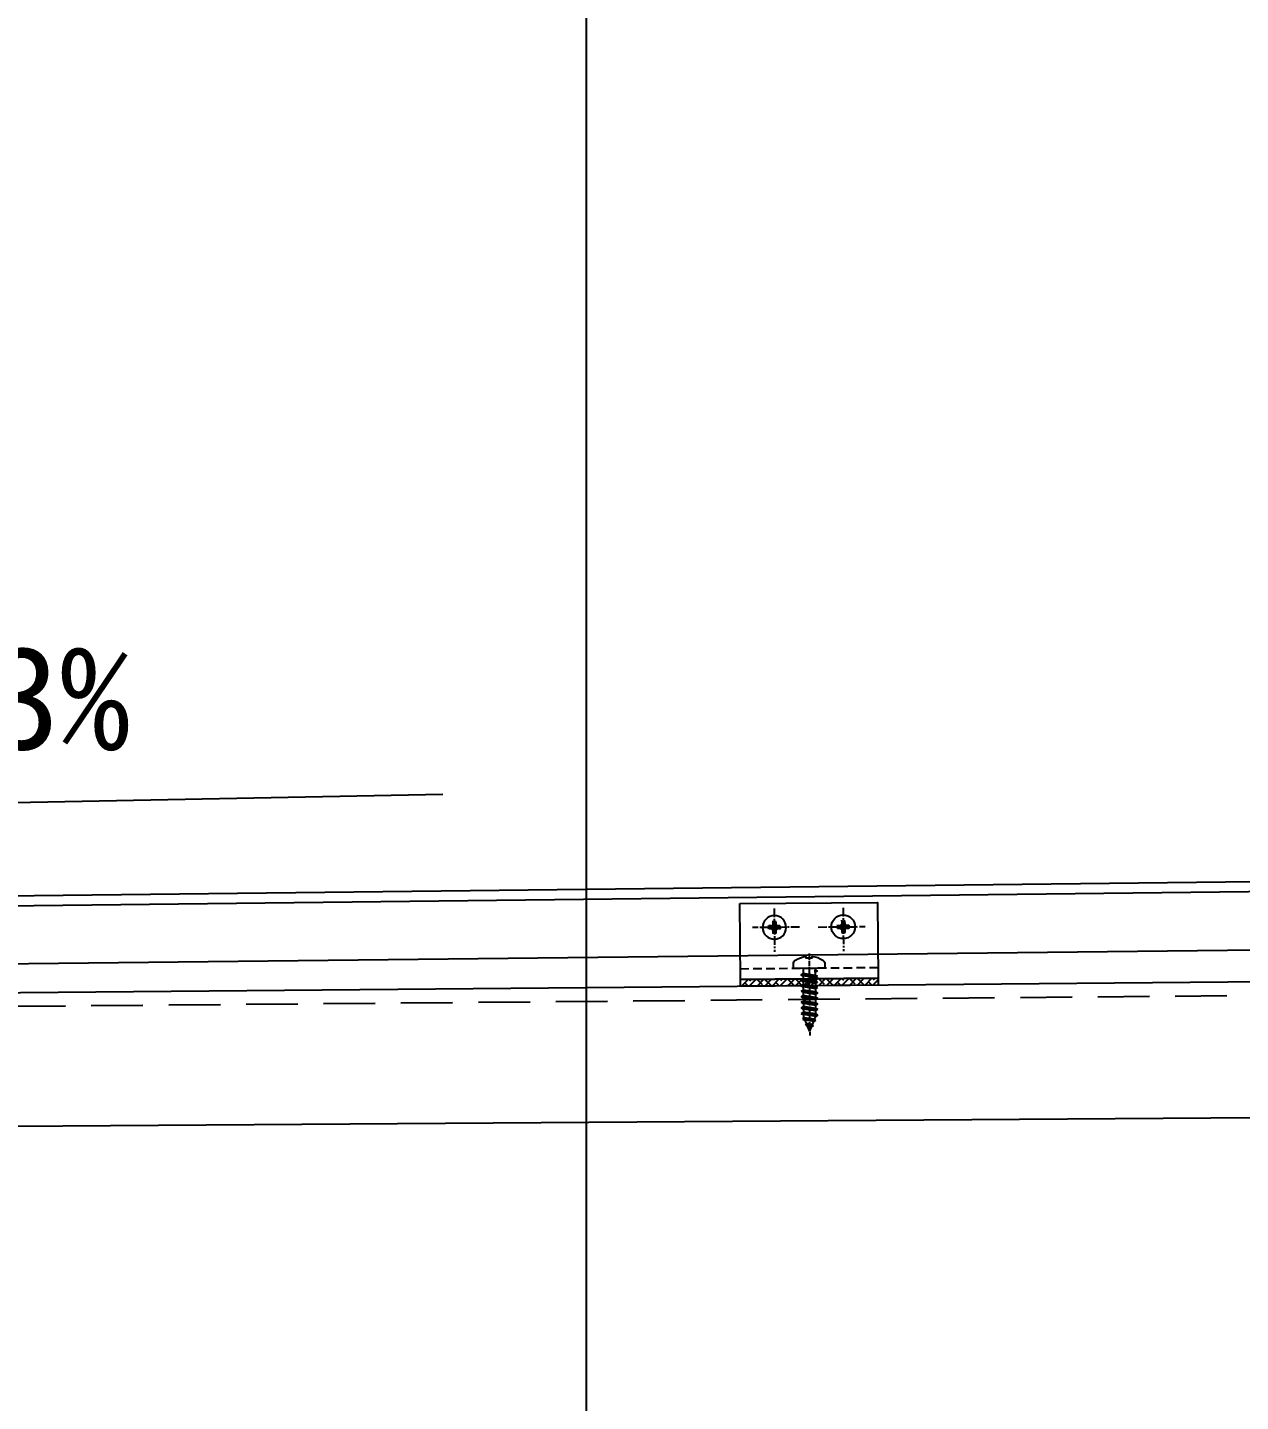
# Model space of a CAD drawing. Header units: millimetres. Extents: x 19684 to 58158, y -7929 to 13062.
# Drawn here: x 54377.2 to 54729.7, y 4897.6 to 5296.7 of the extents above; entities that cross this region are included whole.
import ezdxf

# ---------------------------------------------------------------- set-up
doc = ezdxf.new("R2010")
doc.units = ezdxf.units.MM
for name, pattern in [('ACAD_ISO02W100', [15, 12, -3]), ('CENTER', [2, 1.25, -0.25, 0.25, -0.25]), ('DASHED', [0.75, 0.5, -0.25])]:
    doc.linetypes.add(name, pattern=pattern)
for name, color, linetype in [('Alum', 4, 'Continuous'), ('C18', 4, 'CENTER'), ('CENTER', 6, 'CENTER'), ('F-Alum', 4, 'Continuous'), ('Hatch', 8, 'Continuous'), ('INTE_DASHED', 32, 'DASHED'), ('L18', 6, 'Continuous'), ('TEXT', 7, 'Continuous'), ('VPORTS', 7, 'Continuous'), ('WELD', 6, 'Continuous'), ('虚线层', 6, 'ACAD_ISO02W100')]:
    doc.layers.add(name, color=color, linetype=linetype)
doc.styles.add('HZTXT', font='')
doc.styles.get('HZTXT').set_extended_font_data('SimSun')

# ---------------------------------------------------------------- blocks, each defined once
blk = doc.blocks.new('PG42x16')
at = {"layer": 'C18'}
blk.add_line((0, 3.83), (0, -17.03), dxfattribs=at)
at = {"layer": 'L18'}
for p, q in [((-1.55, 0), (-1.55, -0.39)), ((1.55, 0), (1.55, -1.29)), ((-2.11, -0.7), (-1.55, -0.39)), ((-2.11, -0.7), (-1.41, -0.62)), ((-2.11, -0.7), (-1.55, -1.01)), ((-2.11, -2.1), (2.11, -1.6)), ((-2.11, -2.1), (-1.55, -1.79)), ((-2.11, -2.1), (-1.55, -2.41)), ((-2.11, -3.5), (2.11, -3)), ((-2.11, -3.5), (-1.55, -3.19)), ((-1.55, -0.39), (-1.41, -0.37)), ((-1.55, -1.01), (-1.41, -0.99)), ((-1.55, -1.01), (-1.55, -1.79)), ((-1.55, -1.79), (1.55, -1.29)), ((-1.55, -2.41), (1.55, -1.91)), ((-1.55, -2.41), (-1.55, -3.19)), ((-1.55, -3.19), (1.55, -2.69)), ((-1.55, -3.81), (1.55, -3.31)), ((-1.41, -0.37), (-1.41, -0.99)), ((2.11, -1.6), (1.55, -1.29)), ((2.11, -1.6), (1.55, -1.91)), ((1.55, -1.91), (1.55, -2.69)), ((2.11, -3), (1.55, -2.69)), ((2.11, -3), (1.55, -3.31)), ((1.55, -3.31), (1.55, -4.09)), ((-2.11, -3.5), (-1.55, -3.81)), ((-2.11, -4.9), (2.11, -4.4)), ((-2.11, -4.9), (-1.55, -4.59)), ((-2.11, -4.9), (-1.55, -5.21)), ((-2.11, -6.3), (2.11, -5.8)), ((-2.11, -6.3), (-1.55, -5.99)), ((-2.11, -6.3), (-1.55, -6.61)), ((-1.55, -3.81), (-1.55, -4.59)), ((-1.55, -4.59), (1.55, -4.09)), ((-1.55, -5.21), (1.55, -4.71)), ((-1.55, -5.21), (-1.55, -5.99)), ((-1.55, -5.99), (1.55, -5.49)), ((-1.55, -6.61), (1.55, -6.11)), ((-1.55, -6.61), (-1.55, -7.39)), ((-1.55, -7.39), (1.55, -6.89)), ((2.11, -4.4), (1.55, -4.09)), ((2.11, -4.4), (1.55, -4.71)), ((1.55, -4.71), (1.55, -5.49)), ((2.11, -5.8), (1.55, -5.49)), ((2.11, -5.8), (1.55, -6.11)), ((1.55, -6.11), (1.55, -6.89)), ((2.11, -7.2), (1.55, -6.89)), ((-2.11, -7.7), (2.11, -7.2)), ((-2.11, -7.7), (-1.55, -7.39)), ((-2.11, -7.7), (-1.55, -8.01)), ((-2.11, -9.1), (2.11, -8.6)), ((-2.11, -9.1), (-1.55, -8.79)), ((-2.11, -9.1), (-1.55, -9.41)), ((-2.11, -10.5), (2.11, -10)), ((-2.11, -10.5), (-1.55, -10.19)), ((-1.55, -8.01), (1.55, -7.51)), ((-1.55, -8.01), (-1.55, -8.79)), ((-1.55, -8.79), (1.55, -8.29)), ((-1.55, -9.41), (1.55, -8.91)), ((-1.55, -9.41), (-1.55, -10.19)), ((-1.55, -10.19), (1.55, -9.69)), ((-1.55, -10.81), (1.55, -10.31)), ((2.11, -7.2), (1.55, -7.51)), ((1.55, -7.51), (1.55, -8.29)), ((2.11, -8.6), (1.55, -8.29)), ((2.11, -8.6), (1.55, -8.91)), ((1.55, -8.91), (1.55, -9.69)), ((2.11, -10), (1.55, -9.69)), ((2.11, -10), (1.55, -10.31)), ((1.55, -10.31), (1.55, -11.09)), ((-2.11, -10.5), (-1.55, -10.81)), ((-2.11, -11.9), (2.11, -11.4)), ((-2.11, -11.9), (-1.55, -11.59)), ((-2.11, -11.9), (-1.55, -12.21)), ((-1.58, -13.24), (1.73, -12.85)), ((-1.58, -13.24), (-1.27, -12.94)), ((-1.58, -13.24), (-1.03, -13.53)), ((-1.55, -10.81), (-1.55, -11.59)), ((-1.55, -11.59), (1.55, -11.09)), ((-1.55, -12.21), (1.55, -11.71)), ((-1.55, -12.21), (-1.55, -12.26)), ((-1.27, -12.94), (-1.55, -12.26)), ((-1.27, -12.94), (1.45, -12.51)), ((-1.03, -13.53), (1.17, -13.17)), ((-0.72, -14.26), (-1.03, -13.53)), ((0.83, -14.01), (1.17, -13.17)), ((1.73, -12.85), (1.17, -13.17)), ((1.45, -12.51), (1.55, -12.26)), ((1.73, -12.85), (1.45, -12.51)), ((2.11, -11.4), (1.55, -11.09)), ((2.11, -11.4), (1.55, -11.71)), ((1.55, -11.71), (1.55, -12.26)), ((-0.92, -14.57), (-0.72, -14.26)), ((-0.92, -14.57), (1.03, -14.34)), ((-0.92, -14.57), (-0.48, -14.84)), ((-0.72, -14.26), (0.83, -14.01)), ((-0.48, -14.84), (0.55, -14.67)), ((0, -16), (-0.48, -14.84)), ((0, -16), (0.55, -14.67)), ((1.03, -14.34), (0.55, -14.67)), ((1.03, -14.34), (0.83, -14.01))]:
    blk.add_line(p, q, dxfattribs=at)
blk.add_lwpolyline([(4, 0.2), (4, 1.14, 0.257344), (3.47, 2.1, 0.110418), (0.8, 3.05), (0.8, 2.72), (-0.8, 2.72), (-0.8, 3.05, 0.110418), (-3.47, 2.1, 0.257344), (-4, 1.14), (-4, 0.2, 0.414214), (-3.8, 0), (3.8, 0, 0.414214)], format="xyb", close=True, dxfattribs=at)
blk = doc.blocks.new('*U172')
at = {"lineweight": 0, "rotation": 90}
blk.add_blockref('PG42x16', (0, 0), dxfattribs=at)
blk = doc.blocks.new('fsst3.5')
at = {"layer": 'CENTER', "ltscale": 2}
for p, q in [((-57431.69, 109447.56), (-57431.69, 109435)), ((-57438.99, 109442.08), (-57425.29, 109442.08))]:
    blk.add_line(p, q, dxfattribs=at)
at = {"layer": 'TEXT', "color": 0, "ltscale": 5}
for p, q in [((-57432.12, 109442.25), (-57433.58, 109442.44)), ((-57433.32, 109442.51), (-57433.32, 109441.65)), ((-57433.32, 109442.51), (-57432.55, 109442.51)), ((-57432.85, 109442.34), (-57432.27, 109442.67)), ((-57431.95, 109443.24), (-57432.27, 109442.67)), ((-57432.27, 109442.67), (-57431.93, 109442.33)), ((-57432.12, 109443.71), (-57431.26, 109443.71)), ((-57432.12, 109443.71), (-57432.12, 109442.95)), ((-57432.12, 109442.25), (-57432.12, 109441.91)), ((-57431.86, 109442.51), (-57432.04, 109443.97)), ((-57431.86, 109442.51), (-57431.52, 109442.51)), ((-57431.52, 109442.51), (-57431.34, 109443.97)), ((-57431.1, 109442.67), (-57431.44, 109442.33)), ((-57431.43, 109443.24), (-57431.1, 109442.67)), ((-57431.26, 109443.71), (-57431.26, 109442.95)), ((-57431.26, 109442.25), (-57429.8, 109442.44)), ((-57431.26, 109442.25), (-57431.26, 109441.91)), ((-57430.53, 109442.34), (-57431.1, 109442.67)), ((-57430.82, 109442.51), (-57430.06, 109442.51)), ((-57430.06, 109442.51), (-57430.06, 109441.65)), ((-57432.12, 109441.91), (-57433.58, 109441.73)), ((-57433.32, 109441.65), (-57432.55, 109441.65)), ((-57432.85, 109441.82), (-57432.27, 109441.5)), ((-57431.93, 109441.84), (-57432.27, 109441.5)), ((-57431.95, 109440.92), (-57432.27, 109441.5)), ((-57432.12, 109441.22), (-57432.12, 109440.45)), ((-57432.12, 109440.45), (-57431.26, 109440.45)), ((-57431.86, 109441.65), (-57432.04, 109440.19)), ((-57431.86, 109441.65), (-57431.52, 109441.65)), ((-57431.52, 109441.65), (-57431.34, 109440.19)), ((-57431.44, 109441.84), (-57431.1, 109441.5)), ((-57431.43, 109440.92), (-57431.1, 109441.5)), ((-57431.26, 109441.91), (-57429.8, 109441.73)), ((-57431.26, 109441.22), (-57431.26, 109440.45)), ((-57430.53, 109441.82), (-57431.1, 109441.5)), ((-57430.82, 109441.65), (-57430.06, 109441.65))]:
    blk.add_line(p, q, dxfattribs=at)
blk.add_circle((-57431.69, 109442.08), 3.44, dxfattribs=at)
for centre, start, end in [((-57432.11, 109442.51), 268.9951, 1.0049), ((-57431.26, 109442.51), 178.9951, 271.0049), ((-57432.11, 109441.66), 358.9951, 91.0049), ((-57431.26, 109441.66), 88.9951, 181.0049)]:
    blk.add_arc(centre, 0.254, start, end, dxfattribs=at)
blk = doc.blocks.new('UTU6')
at = {"layer": 'Hatch'}
h = blk.add_hatch(dxfattribs=at)
h.set_pattern_fill('ANSI38', color=256, angle=360, style=0)
h.set_pattern_definition([(45, (29694.665, -109431.1286), (-1.122532015, 1.122532015), []), (135, (29694.665, -109431.1286), (-3.367596045, 1.122532015), [3.96875, -2.38125])])
h.paths.add_polyline_path([(20, -12), (-20, -12), (-20, -10), (20, -10)])
blk.add_lwpolyline([(20, -12), (-20, -12), (-20, -10), (20, -10)], close=True, dxfattribs=at)
at = {"layer": 'Hatch', "color": 4}
blk.add_lwpolyline([(20, -34), (-20, -34), (-20, -12), (20, -12)], close=True, dxfattribs=at)
at = {"layer": 'INTE_DASHED', "color": 4, "ltscale": 5}
blk.add_line((-20, -15), (20, -15), dxfattribs=at)
at = {"extrusion": (2.9541e-08, 1.08093e-10, -1), "xscale": 1.142857142855066, "yscale": 1.142857142855066, "zscale": -1.142857142857139, "rotation": 89.9999999850444}
blk.add_blockref('*U172', (0, -15, 0), dxfattribs=at)
at = {"layer": 'TEXT', "color": 0, "linetype": 'Continuous', "rotation": 179.9999999999999}
blk.add_blockref('fsst3.5', (-57441.69, 109415.08, 0), dxfattribs=at)
at = {"layer": 'TEXT', "color": 0, "linetype": 'Continuous', "xscale": -1, "rotation": 179.9999999999999}
blk.add_blockref('fsst3.5', (57441.69, 109415.08, 0), dxfattribs=at)

msp = doc.modelspace()

# ---------------------------------------------------------------- linework, layer by layer
at = {"layer": 'Alum', "ltscale": 250}
msp.add_lwpolyline([(54219.74, 4744.3), (54143.74, 4744.3, -0.414214), (54139.74, 4748.3), (54139.74, 5038.9, -0.405818), (54142.66, 5041.9), (54987.2, 5051.61), (54987.2, 5031.61)], format="xyb", dxfattribs=at)
at = {"layer": 'Alum'}
msp.add_lwpolyline([(54984.2, 5031.52), (54984.2, 5048.53), (54143.72, 5038.93, 0.405818), (54142.74, 5037.93), (54142.74, 4748.3, 0.414214), (54143.74, 4747.3), (54219.74, 4747.3)], format="xyb", dxfattribs=at)
msp.add_lwpolyline([(54219.74, 4764.3), (54159.74, 4764.3), (54159.74, 5022.38), (54987.2, 5031.61)], dxfattribs=at)
at = {"layer": 'F-Alum', "linetype": 'Continuous'}
for points in [[(54167.44, 4772.07), (54166.78, 5014.58), (54956.32, 5021.52), (54957.47, 4981.6)], [(54956.32, 5021.59), (54957.47, 4981.53), (54206.7, 4976.34)]]:
    msp.add_lwpolyline(points, dxfattribs=at)
at = {"layer": 'Hatch'}
for p, q in [((54539.74, 2684.46), (54539.74, 7416.16)), ((54539.74, 762.08), (54539.74, 6797.36))]:
    msp.add_line(p, q, dxfattribs=at)
at = {"layer": 'WELD'}
msp.add_line((54497.9, 5073.94), (54294.02, 5069.91), dxfattribs=at)
at = {"layer": '虚线层', "color": 251, "linetype": 'DASHED', "ltscale": 30}
msp.add_lwpolyline([(54171.44, 4772.07), (54170.8, 5010.69), (54956.44, 5017.52)], dxfattribs=at)

# ---------------------------------------------------------------- block references
at = {"layer": 'VPORTS', "color": 1, "rotation": 180.5033475738713}
msp.add_blockref('UTU6', (54604.53, 5008.42), dxfattribs=at)

# ---------------------------------------------------------------- texts
at = {"layer": 'WELD', "insert": (54366.27, 5117.04), "char_height": 30, "attachment_point": 1, "style": 'HZTXT'}
msp.add_mtext_dynamic_manual_height_columns('3%', width=44.0975, gutter_width=7.5, heights=[0], dxfattribs=at)

doc.saveas('drawing.dxf')
